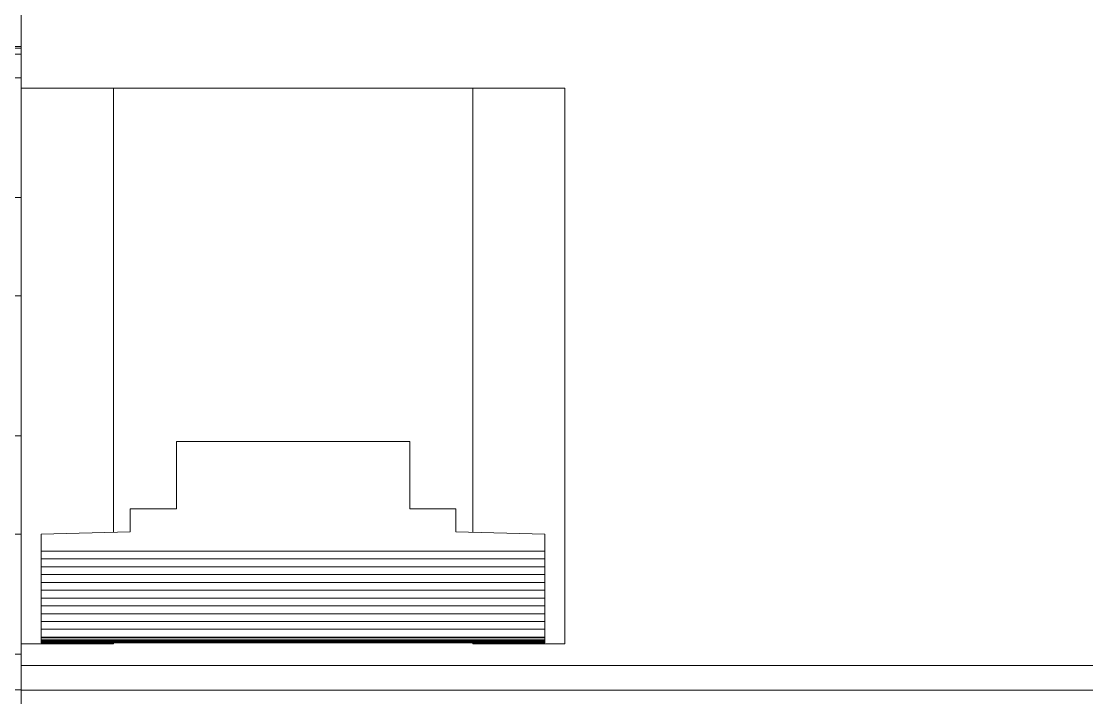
# Model space of a CAD drawing. Header units: millimetres. Extents: x 4137 to 6698, y 1400 to 3585.
# Drawn here: x 4458.17 to 4492.86, y 2798.86 to 2820.89 of the extents above; entities that cross this region are included whole.
import ezdxf

# ---------------------------------------------------------------- set-up
doc = ezdxf.new("R2010")
doc.units = ezdxf.units.MM
doc.layers.add('000-PI-Oprema', color=30, linetype='Continuous', lineweight=5)

msp = doc.modelspace()

# ---------------------------------------------------------------- linework, layer by layer
at = {"layer": '000-PI-Oprema', "color": 0, "linetype": 'ByBlock', "lineweight": 0, "ltscale": 0.25}
for p, q in [((4458.165, 2818.706), (4458.165, 2843.413)), ((4458.165, 2800.61), (4458.165, 2818.706)), ((4461.165, 2818.706), (4458.165, 2818.706)), ((4475.868, 2818.707), (4461.165, 2818.707)), ((4461.165, 2804.246), (4461.165, 2818.706)), ((4472.867, 2818.706), (4472.867, 2804.246)), ((4475.868, 2818.706), (4475.868, 2800.61)), ((4463.216, 2807.207), (4463.216, 2805.006)), ((4470.817, 2807.207), (4463.216, 2807.207)), ((4470.817, 2805.006), (4470.817, 2807.207)), ((4461.716, 2805.006), (4463.216, 2805.006)), ((4461.716, 2804.258), (4461.716, 2805.006)), ((4470.817, 2805.006), (4472.317, 2805.006)), ((4472.317, 2804.258), (4472.317, 2805.006)), ((4461.716, 2804.258), (4458.815, 2804.19)), ((4458.815, 2803.632), (4458.815, 2804.19)), ((4475.217, 2804.19), (4472.317, 2804.258)), ((4475.217, 2803.632), (4475.217, 2804.19)), ((4475.217, 2803.632), (4458.815, 2803.632)), ((4458.815, 2803.378), (4458.815, 2803.632)), ((4475.217, 2803.378), (4475.217, 2803.632)), ((4458.815, 2803.378), (4475.217, 2803.378)), ((4458.815, 2803.378), (4458.815, 2803.124)), ((4475.217, 2803.378), (4475.217, 2803.124)), ((4458.815, 2803.124), (4475.217, 2803.124)), ((4458.815, 2802.87), (4458.815, 2803.124)), ((4458.815, 2802.87), (4475.217, 2802.87)), ((4458.815, 2802.87), (4458.815, 2802.615)), ((4475.217, 2802.87), (4475.217, 2803.124)), ((4475.217, 2802.87), (4475.217, 2802.615)), ((4458.815, 2802.615), (4475.217, 2802.615)), ((4458.815, 2802.36), (4458.815, 2802.615)), ((4475.217, 2802.36), (4475.217, 2802.615)), ((4458.815, 2802.36), (4475.217, 2802.36)), ((4458.815, 2802.36), (4458.815, 2802.106)), ((4458.815, 2802.106), (4475.217, 2802.106)), ((4458.815, 2801.852), (4458.815, 2802.106)), ((4475.217, 2802.36), (4475.217, 2802.106)), ((4475.217, 2801.852), (4475.217, 2802.106)), ((4458.815, 2801.852), (4475.217, 2801.852)), ((4458.815, 2801.852), (4458.815, 2801.597)), ((4475.217, 2801.852), (4475.217, 2801.597)), ((4458.815, 2801.597), (4475.217, 2801.597)), ((4458.815, 2801.343), (4458.815, 2801.597)), ((4475.217, 2801.343), (4475.217, 2801.597)), ((4458.815, 2801.343), (4475.217, 2801.343)), ((4458.815, 2801.343), (4458.815, 2801.088)), ((4458.815, 2801.088), (4475.217, 2801.088)), ((4458.815, 2800.834), (4458.815, 2801.088)), ((4475.217, 2801.343), (4475.217, 2801.088)), ((4475.217, 2800.834), (4475.217, 2801.088)), ((4475.217, 2800.834), (4458.815, 2800.834)), ((4458.815, 2800.805), (4458.815, 2800.834)), ((4458.815, 2800.805), (4475.217, 2800.805)), ((4458.815, 2800.805), (4458.815, 2800.747)), ((4458.815, 2800.747), (4475.217, 2800.747)), ((4458.815, 2800.747), (4458.815, 2800.727)), ((4458.815, 2800.727), (4475.217, 2800.727)), ((4458.815, 2800.727), (4458.815, 2800.708)), ((4475.217, 2800.805), (4475.217, 2800.834)), ((4475.217, 2800.805), (4475.217, 2800.747)), ((4475.217, 2800.747), (4475.217, 2800.727)), ((4475.217, 2800.727), (4475.217, 2800.708)), ((4458.165, 2799.907), (4458.165, 2800.61)), ((4458.165, 2800.61), (4461.165, 2800.61)), ((4458.815, 2800.708), (4475.217, 2800.708)), ((4458.815, 2800.708), (4458.815, 2800.689)), ((4458.815, 2800.689), (4475.217, 2800.689)), ((4458.815, 2800.689), (4458.815, 2800.67)), ((4458.815, 2800.67), (4475.217, 2800.67)), ((4458.815, 2800.67), (4458.815, 2800.65)), ((4458.815, 2800.65), (4475.217, 2800.65)), ((4461.165, 2800.61), (4461.165, 2800.651)), ((4472.867, 2800.651), (4472.867, 2800.61)), ((4472.867, 2800.61), (4475.868, 2800.61)), ((4475.217, 2800.708), (4475.217, 2800.689)), ((4475.217, 2800.689), (4475.217, 2800.67)), ((4475.217, 2800.67), (4475.217, 2800.65)), ((4458.165, 2799.907), (4493.57, 2799.907)), ((4458.165, 2799.107), (4458.165, 2799.907)), ((4458.165, 2798.607), (4458.165, 2799.107)), ((4493.57, 2799.107), (4458.165, 2799.107))]:
    msp.add_line(p, q, dxfattribs=at)
at = {"layer": '000-PI-Oprema', "color": 0, "linetype": 'ByBlock', "lineweight": 0}
for p, q in [((4458.165, 2843.216), (4458.165, 2820.066)), ((4458.165, 2820.066), (4453.765, 2820.066)), ((4453.765, 2820.016), (4458.165, 2820.016)), ((4453.765, 2819.816), (4458.165, 2819.816)), ((4458.165, 2820.066), (4458.165, 2820.016)), ((4458.165, 2820.016), (4458.165, 2819.816)), ((4458.165, 2819.816), (4458.165, 2819.049)), ((4440.565, 2819.049), (4458.165, 2819.049)), ((4458.165, 2819.049), (4458.165, 2818.587)), ((4458.165, 2818.589), (4458.165, 2815.144)), ((4456.665, 2815.144), (4458.165, 2815.144)), ((4458.165, 2815.144), (4458.165, 2811.944)), ((4458.165, 2811.944), (4456.665, 2811.944)), ((4458.165, 2811.944), (4458.165, 2807.387)), ((4456.665, 2807.387), (4458.165, 2807.387)), ((4458.165, 2807.387), (4458.165, 2804.187)), ((4458.165, 2804.187), (4456.665, 2804.187)), ((4458.165, 2804.187), (4458.165, 2800.743)), ((4458.165, 2800.745), (4458.165, 2800.283)), ((4457.565, 2800.283), (4458.165, 2800.283)), ((4458.165, 2800.283), (4458.165, 2800.116)), ((4458.165, 2799.116), (4458.165, 2800.116)), ((4440.565, 2799.116), (4458.165, 2799.116)), ((4458.165, 2799.116), (4458.165, 2798.616))]:
    msp.add_line(p, q, dxfattribs=at)

doc.saveas('drawing.dxf')
